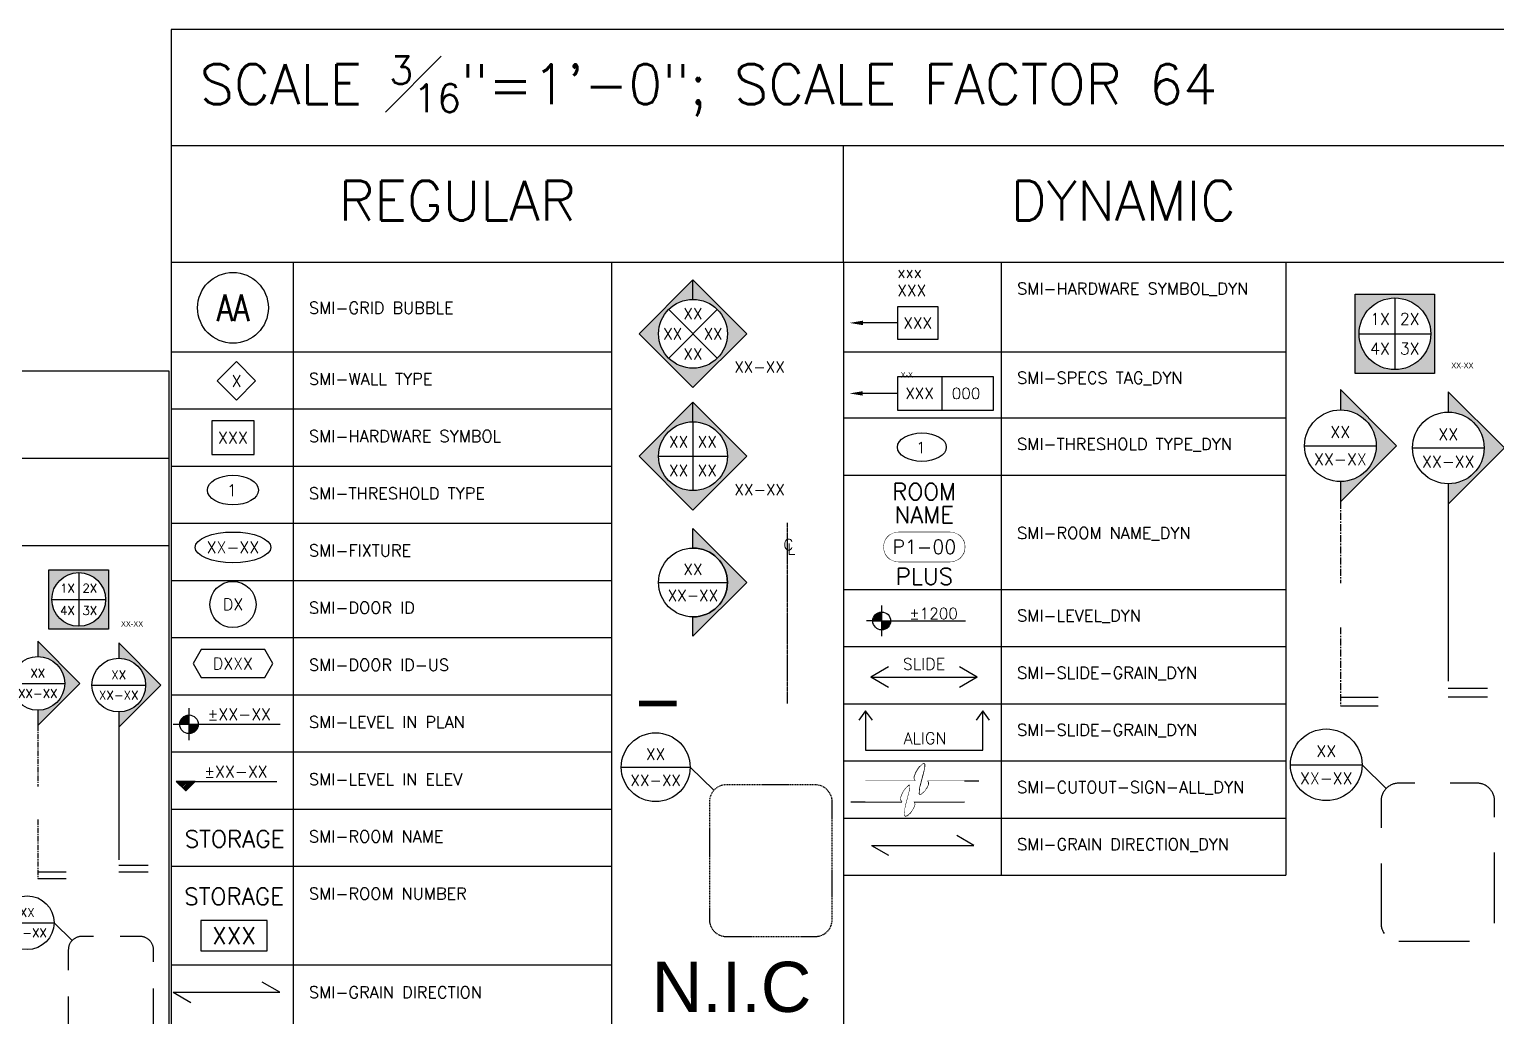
# Model space of a CAD drawing. Header units: inches. Extents: x -8208 to 9368, y -1840 to 1831.
# Drawn here: x -3717 to -3054, y 1076 to 1522 of the extents above; entities that cross this region are included whole.
import ezdxf
from ezdxf.enums import TextEntityAlignment as Align

# ---------------------------------------------------------------- set-up
doc = ezdxf.new("R2018")
doc.units = ezdxf.units.IN
doc.header["$MEASUREMENT"] = 0
doc.set_wipeout_variables(frame=1)
for name, pattern in [('AUDIT_D_100415104425-1', [0]), ('CENTER', [2, 1.25, -0.25, 0.25, -0.25]), ('CENTER2', [1.125, 0.75, -0.125, 0.125, -0.125]), ('HIDDENX2', [0.75, 0.5, -0.25]), ('PHANTOM2', [1.25, 0.625, -0.125, 0.125, -0.125, 0.125, -0.125])]:
    doc.linetypes.add(name, pattern=pattern)
doc.layers.add('A-ARCH-NOTE', color=2, linetype='AUDIT_D_100415104425-1', lineweight=20)
doc.layers.add('SM-A-NOTE', color=2, linetype='Continuous')
doc.layers.add('SM-I-Ctrl-Wout', color=197, linetype='Continuous')
doc.styles.add('ATTRIBUTES', font='romans.shx')
doc.styles.add('ATTRIBUTES-1', font='romans.shx', dxfattribs={"height": 0.082031})
doc.styles.add('SIMPLEX', font='simplex.shx')
doc.styles.add('SMI-1', font='romans.shx', dxfattribs={"height": 0.082031})
doc.styles.add('SMI-64', font='romans.shx', dxfattribs={"height": 5.332031})
doc.styles.add('SMM-1', font='romans.shx', dxfattribs={"height": 2})
doc.styles.add('SMM-BOLD', font='arial.ttf', dxfattribs={"height": 0.5})

# ---------------------------------------------------------------- blocks, each defined once
blk = doc.blocks.new('SMI-4way-elev_dyn')
h = blk.add_hatch(color=8)
h.paths.add_polyline_path([(-0.28, 0.28), (-0.28, -0.28), (0.28, -0.28), (0.28, 0.28)])
h.paths.add_polyline_path([(0.253, 0, 1), (-0.253, 0, 1)], flags=16)
h.paths.add_polyline_path([(-0.188, -0.167), (-0.006, -0.167), (-0.006, -0.044), (-0.188, -0.044)], flags=8)
h.paths.add_polyline_path([(0.022, -0.167), (0.2, -0.167), (0.2, -0.044), (0.022, -0.044)], flags=8)
h.paths.add_polyline_path([(0.022, 0.044), (0.2, 0.044), (0.2, 0.167), (0.022, 0.167)], flags=8)
h.paths.add_polyline_path([(-0.194, 0.044), (-0.04, 0.044), (-0.04, 0.167), (-0.194, 0.167)], flags=8)
at = {"color": 3}
for p, q in [((0, 0.253), (0, -0.253)), ((-0.253, 0), (0.253, 0))]:
    blk.add_line(p, q, dxfattribs=at)
at = {"color": 8}
blk.add_lwpolyline([(-0.28, -0.28), (-0.28, 0.28), (0.28, 0.28), (0.28, -0.28)], close=True, dxfattribs=at)
at = {"color": 3}
blk.add_circle((0, 0), 0.253, dxfattribs=at)
at = {"color": 8}
blk.add_circle((0, 0), 0.253, dxfattribs=at)
at = {"color": 2, "style": 'ATTRIBUTES-1'}
for tag, p in [('N1', (-0.105, 0.105)), ('N2', (0.105, 0.105)), ('N4', (-0.105, -0.105)), ('N3', (0.105, -0.105))]:
    blk.add_attdef(tag, text='', height=0.082, dxfattribs=at).set_placement(p, align=Align.MIDDLE_CENTER)
at = {"color": 2, "lineweight": 30, "flags": 104}
blk.add_attdef('PAGE', text='', height=0.082, dxfattribs=at).set_placement((0.398, -0.205), align=Align.TOP_LEFT)
blk = doc.blocks.new('*U140')
at = {"color": 3}
blk.add_line((0, -44.7), (6.74, -44.7), dxfattribs=at)
at = {"color": 5}
blk.add_line((0, -46.22), (6.74, -46.22), dxfattribs=at)
at = {"color": 5, "linetype": 'CENTER'}
for points in [[(0, -9.66), (0, -24.23)], [(0, -32.17), (0, -46.22)]]:
    blk.add_lwpolyline(points, dxfattribs=at)
blk = doc.blocks.new('SMI-cline-symbol')
at = {"color": 2, "char_height": 0.082, "width": 2.23601, "style": 'SMI-1'}
for s, insert, attachment_point in [('C', (-0.029, 0.114), 1), ('L', (0, 0), 7)]:
    blk.add_mtext(s, dxfattribs=dict(at, insert=insert, attachment_point=attachment_point))
blk = doc.blocks.new('SMI-4_way_angled_elevation_symbol')
at = {"color": 2}
for p, q in [((4.36, 4.36), (-4.36, -4.36)), ((-4.36, 4.36), (4.36, -4.36))]:
    blk.add_line(p, q, dxfattribs=at)
blk.add_circle((0, 0), 6.17, dxfattribs=at)
at = {"color": 2, "style": 'ATTRIBUTES-1'}
for p in [(0, 3.62), (-3.62, 0), (3.62, 0), (0, -3.62)]:
    blk.add_attdef('NO', text='', height=2, dxfattribs=at).set_placement(p, align=Align.MIDDLE_CENTER)
blk.add_attdef('PAGE', text='', height=2, dxfattribs=at).set_placement((7.41, -4.97), align=Align.TOP_LEFT)
blk = doc.blocks.new('SMM-reference-bubble')
at = {"color": 3}
blk.add_line((-6.17, 0), (6.17, 0), dxfattribs=at)
blk.add_circle((0, 0), 6.17, dxfattribs=at)
at = {"color": 2, "style": 'ATTRIBUTES-1'}
for tag, p in [('NO', (0, 2.34)), ('PAGE', (0, -2.34))]:
    blk.add_attdef(tag, text='', height=2, dxfattribs=at).set_placement(p, align=Align.MIDDLE_CENTER)
blk = doc.blocks.new('*U141')
at = {"layer": 'A-ARCH-NOTE', "color": 3}
blk.add_lwpolyline([(-4.63, -4.76, -1), (-4.63, 0.53), (4.63, 0.53, -1), (4.63, -4.76)], format="xyb", close=True, dxfattribs=at)
at = {"color": 0, "style": 'SIMPLEX'}
blk.add_attdef('P1-00', text='', height=2.5, dxfattribs=at).set_placement((0, -2.11), align=Align.MIDDLE)
at = {"layer": 'A-ARCH-NOTE', "color": 4, "style": 'ATTRIBUTES-1'}
for tag, p in [('RM_NAME2', (0, 6.3)), ('RM_NAME', (0, 2.14)), ('MISC', (0.03, -8.89))]:
    blk.add_attdef(tag, text='', height=3, dxfattribs=at).set_placement(p, align=Align.CENTER)
blk.add_wipeout([(0, 0.53), (4.63, 0.53), (4.91, 0.51), (5.09, 0.49), (5.57, 0.35), (5.95, 0.17), (6.3, -0.07), (6.63, -0.39), (6.93, -0.82), (7.09, -1.15), (7.22, -1.62), (7.27, -2.11), (7.22, -2.61), (7.09, -3.08), (6.93, -3.41), (6.63, -3.84), (6.3, -4.16), (5.95, -4.4), (5.57, -4.58), (5.09, -4.72), (4.91, -4.74), (4.63, -4.76), (0, -4.76), (-4.63, -4.76), (-4.91, -4.74), (-5.09, -4.72), (-5.57, -4.58), (-5.95, -4.4), (-6.3, -4.16), (-6.63, -3.84), (-6.93, -3.41), (-7.09, -3.08), (-7.22, -2.61), (-7.27, -2.11), (-7.22, -1.62), (-7.09, -1.15), (-6.93, -0.82), (-6.63, -0.39), (-6.3, -0.07), (-5.95, 0.17), (-5.57, 0.35), (-5.09, 0.49), (-4.91, 0.51), (-4.63, 0.53)]).dxf.layer = 'SM-I-Ctrl-Wout'
blk = doc.blocks.new('*U144')
at = {"color": 1}
blk.add_lwpolyline([(0, -2.91), (7.29, -2.91), (7.29, 2.91), (0, 2.91)], close=True, dxfattribs=at)
blk.add_lwpolyline([(-6.19, 0.02, 0.8, 0, 0), (-8.59, 0.02, 0, 0, 0)], format="xyseb", dxfattribs=at)
for points in [[(-4.2, 0.02), (-6.19, 0.02)], [(0, 0.02), (-4.2, 0.02)]]:
    blk.add_lwpolyline(points, dxfattribs=at)
at = {"color": 2, "style": 'ATTRIBUTES-1'}
for tag, p in [('NAME2', (0, 9.13)), ('NAME1', (0, 5.82))]:
    blk.add_attdef(tag, text='', height=2, dxfattribs=at).set_placement(p, align=Align.MIDDLE_LEFT)
blk.add_attdef('NO.', text='', height=2, dxfattribs=at).set_placement((3.64, 0), align=Align.MIDDLE_CENTER)
blk = doc.blocks.new('*U201')
at = {"color": 1}
blk.add_line((7.93, 3.02), (7.93, -2.98), dxfattribs=at)
at = {"color": 0}
blk.add_lwpolyline([(0, -2.98), (17.23, -2.98), (17.23, 3.02), (0, 3.02)], close=True, dxfattribs=at)
at = {"color": 1, "linetype": 'ByBlock'}
blk.add_lwpolyline([(-6.22, 0.02, 0.8, 0, 0), (-8.62, 0.02, 0, 0, 0)], format="xyseb", dxfattribs=at)
for points in [[(-4.8, 0.02), (-6.22, 0.02)], [(0, 0.02), (-4.8, 0.02)]]:
    blk.add_lwpolyline(points, dxfattribs=at)
at = {"color": 2, "lineweight": 30, "flags": 104}
blk.add_attdef('NAME', text='', height=2, dxfattribs=at).set_placement((0.57, 3.83), align=Align.BOTTOM_LEFT)
at = {"color": 2, "style": 'SMM-1'}
blk.add_attdef('TYP', text='', height=2, dxfattribs=at).set_placement((3.96, 0.02), align=Align.MIDDLE_CENTER)
blk.add_attdef('XXX', text='', height=2, dxfattribs=at).set_placement((9.73, 0.02), align=Align.MIDDLE_LEFT)
blk = doc.blocks.new('*U146')
at = {"linetype": 'ByBlock'}
for points in [[(-0.328, 0.188), (0.129, 0.188, -0.35878), (0.113, 0.222, -0.158891), (0.191, 0.34, -0.660676), (0.202, 0.336, -0.099894), (0.193, 0.272), (0.16, 0.144, 0.063527), (0.151, 0.074, 0.712672), (0.172, 0.064, 0.165502), (0.24, 0.151, 0.321469), (0.232, 0.188), (0.69, 0.188)], [(-0.457, 0), (0, 0, -0.35878), (-0.015, 0.034, -0.158891), (0.062, 0.152, -0.660676), (0.073, 0.148, -0.099894), (0.064, 0.084), (0.032, -0.044, 0.063527), (0.023, -0.113, 0.712672), (0.043, -0.124, 0.165502), (0.112, -0.036, 0.321469), (0.104, 0), (0.561, 0)]]:
    blk.add_lwpolyline(points, format="xyb", dxfattribs=at)
at = {"color": 191, "linetype": 'ByBlock'}
blk.add_wipeout([(-0.328, 0.188), (-0.328, 0), (0, 0), (-0.007, 0.005), (-0.011, 0.009), (-0.014, 0.014), (-0.016, 0.021), (-0.016, 0.027), (-0.015, 0.034), (-0.012, 0.045), (-0.009, 0.055), (-0.004, 0.067), (0.002, 0.078), (0.009, 0.091), (0.014, 0.099), (0.021, 0.11), (0.027, 0.117), (0.034, 0.125), (0.039, 0.131), (0.046, 0.138), (0.052, 0.144), (0.059, 0.15), (0.065, 0.154), (0.069, 0.154), (0.071, 0.149), (0.073, 0.144), (0.073, 0.131), (0.072, 0.115), (0.07, 0.105), (0.068, 0.096), (0.064, 0.084), (0.061, 0.069), (0.058, 0.059), (0.055, 0.049), (0.052, 0.035), (0.048, 0.02), (0.045, 0.01), (0.041, -0.008), (0.038, -0.019), (0.034, -0.034), (0.031, -0.048), (0.027, -0.063), (0.025, -0.08), (0.023, -0.098), (0.023, -0.117), (0.024, -0.121), (0.026, -0.124), (0.029, -0.126), (0.037, -0.127), (0.046, -0.122), (0.055, -0.115), (0.063, -0.109), (0.074, -0.098), (0.08, -0.091), (0.089, -0.079), (0.096, -0.069), (0.101, -0.06), (0.106, -0.05), (0.112, -0.036), (0.114, -0.026), (0.114, -0.017), (0.111, -0.009), (0.106, -0.002), (0.104, 0), (0.561, 0), (0.561, 0.188), (0.232, 0.188), (0.237, 0.183), (0.24, 0.177), (0.242, 0.171), (0.243, 0.166), (0.243, 0.16), (0.241, 0.154), (0.239, 0.147), (0.236, 0.141), (0.231, 0.13), (0.227, 0.122), (0.22, 0.112), (0.216, 0.106), (0.211, 0.099), (0.205, 0.093), (0.199, 0.086), (0.193, 0.081), (0.187, 0.076), (0.181, 0.071), (0.175, 0.066), (0.172, 0.064), (0.169, 0.062), (0.165, 0.061), (0.162, 0.061), (0.16, 0.061), (0.158, 0.062), (0.155, 0.064), (0.153, 0.066), (0.152, 0.068), (0.151, 0.07), (0.151, 0.074), (0.152, 0.087), (0.153, 0.104), (0.156, 0.126), (0.159, 0.14), (0.162, 0.15), (0.164, 0.16), (0.168, 0.173), (0.169, 0.18), (0.172, 0.19), (0.176, 0.204), (0.179, 0.217), (0.182, 0.228), (0.185, 0.24), (0.189, 0.254), (0.193, 0.27), (0.196, 0.28), (0.198, 0.287), (0.2, 0.298), (0.201, 0.308), (0.202, 0.315), (0.202, 0.326), (0.202, 0.33), (0.201, 0.337), (0.201, 0.337), (0.199, 0.34), (0.198, 0.341), (0.194, 0.342), (0.191, 0.34), (0.186, 0.336), (0.177, 0.328), (0.168, 0.319), (0.16, 0.31), (0.149, 0.297), (0.138, 0.279), (0.131, 0.267), (0.125, 0.255), (0.121, 0.245), (0.117, 0.235), (0.113, 0.222), (0.112, 0.212), (0.113, 0.206), (0.116, 0.199), (0.12, 0.194), (0.123, 0.191), (0.129, 0.188)], dxfattribs=at).dxf.layer = 'SM-I-Ctrl-Wout'
blk = doc.blocks.new('SMI-section_right')
at = {"color": 3}
blk.add_line((-6.17, 0), (6.17, 0), dxfattribs=at)
blk.add_circle((0, 0), 6.17, dxfattribs=at)
at = {"color": 2, "style": 'ATTRIBUTES-1'}
for tag, p in [('NO', (0, 2.34)), ('PAGE', (0, -2.34))]:
    blk.add_attdef(tag, text='', height=2, dxfattribs=at).set_placement(p, align=Align.MIDDLE_CENTER)
blk = doc.blocks.new('SM_TAG FULL ARROW')
for points in [[(6.17, 0), (9.66, 0), (0, 9.66), (-9.66, 0), (-6.17, 0, -1)], [(-6.17, 0), (-9.66, 0), (0, -9.66), (9.66, 0), (6.17, 0, -1)]]:
    blk.add_hatch(color=252).paths.add_polyline_path(points)
at = {"color": 8}
blk.add_line((6.17, 0), (9.66, 0), dxfattribs=at)
blk.add_line((6.17, 0), (9.66, 0), dxfattribs=at)
blk.add_lwpolyline([(-9.66, 0), (0, 9.66), (9.66, 0), (0, -9.66)], close=True, dxfattribs=at)
blk.add_circle((0, 0), 6.17, dxfattribs=at)
blk = doc.blocks.new('SMI-4_way_elevation_symbol')
at = {"color": 3}
for p, q in [((0, 6.17), (0, -6.17)), ((-6.17, 0), (6.17, 0))]:
    blk.add_line(p, q, dxfattribs=at)
blk.add_circle((0, 0), 6.17, dxfattribs=at)
at = {"color": 2, "style": 'ATTRIBUTES-1'}
for p in [(-2.56, 2.56), (2.56, 2.56), (-2.56, -2.56), (2.56, -2.56)]:
    blk.add_attdef('NO', text='', height=2, dxfattribs=at).set_placement(p, align=Align.MIDDLE_CENTER)
blk.add_attdef('PAGE', text='', height=2, dxfattribs=at).set_placement((7.44, -4.99), align=Align.TOP_LEFT)
blk = doc.blocks.new('SM_TAG ARROW')
blk.add_hatch(color=8).paths.add_polyline_path([(0, -6.17), (0, -9.66), (9.66, 0), (0, 9.66), (0, 6.17, -1)])
at = {"color": 8}
blk.add_lwpolyline([(0, -6.17, 1), (0, 6.17), (0, 9.66), (9.66, 0), (0, -9.66)], format="xyb", close=True, dxfattribs=at)
blk = doc.blocks.new('*U148')
at = {"color": 3}
blk.add_ellipse((4.3, -0.07), major_axis=(4.38, 0), ratio=0.581778, dxfattribs=at)
at = {"color": 2, "style": 'ATTRIBUTES-1'}
blk.add_attdef('TRASH_NO.', text='', height=2, dxfattribs=at).set_placement((4.13, -1.14), align=Align.CENTER)
blk = doc.blocks.new('*U149')
h = blk.add_hatch(color=9)
h.paths.add_polyline_path([(0, 1.6, 0.414214), (-1.6, 0), (0, 0)])
h.paths.add_polyline_path([(1.6, 0), (0, 0), (0, -1.6, 0.414214)])
at = {"color": 3}
for p, q in [((0, -2.75), (0, 2.75)), ((-1.6, 0), (-2.75, 0)), ((-1.6, 0), (15.05, 0))]:
    blk.add_line(p, q, dxfattribs=at)
blk.add_circle((0, 0), 1.6, dxfattribs=at)
at = {"color": 2, "style": 'ATTRIBUTES-1'}
blk.add_attdef('LEVEL', text='', height=2, dxfattribs=at).set_placement((4.92, -0.27), align=Align.BOTTOM_LEFT)
blk = doc.blocks.new('SMI-grain_direction_DYN')
for p, q in [((0, 0), (3.05, -1.76)), ((0, 0), (18.36, 0)), ((18.36, 0), (15.31, 1.76))]:
    blk.add_line(p, q)
blk = doc.blocks.new('*U159')
at = {"color": 1}
for points in [[(0.048, -0.067), (0, 0), (-0.048, -0.067)], [(0, 0), (0, -0.278), (0.828, -0.278), (0.828, 0)], [(0.876, -0.067), (0.828, 0), (0.78, -0.067)]]:
    blk.add_lwpolyline(points, dxfattribs=at)
at = {"color": 2, "style": 'SMM-1', "flags": 8}
blk.add_attdef('ALIGN', text='', height=0.082, dxfattribs=at).set_placement((0.419, -0.194), align=Align.MIDDLE_CENTER)
blk = doc.blocks.new('SMI-room_number')
at = {"color": 3}
blk.add_lwpolyline([(0, -0.107), (0.468, -0.107), (0.468, 0.107), (0, 0.107)], close=True, dxfattribs=at)
at = {"color": 4, "style": 'ATTRIBUTES'}
blk.add_attdef('R_NAME', text='', height=0.12, dxfattribs=at).set_placement((0.234, 0.277), align=Align.MIDDLE_CENTER)
at = {"color": 2, "style": 'ATTRIBUTES'}
blk.add_attdef('NO.', text='', height=0.12, dxfattribs=at).set_placement((0.234, 0), align=Align.MIDDLE_CENTER)
blk = doc.blocks.new('SMI-walltype')
at = {"color": 3}
blk.add_lwpolyline([(-0.001, -0.136), (0.135, 0), (-0.001, 0.137), (-0.137, 0)], close=True, dxfattribs=at)
at = {"color": 2, "style": 'ATTRIBUTES-1'}
blk.add_attdef('WALL_TYPE_NO.', text='', height=0.082, dxfattribs=at).set_placement((0, 0), align=Align.MIDDLE_CENTER)
blk = doc.blocks.new('*U162')
at = {"color": 1}
for p, q in [((-0.251, 0.072), (-0.376, 0)), ((0.376, 0), (0.251, -0.072))]:
    blk.add_line(p, q, dxfattribs=at)
blk.add_lwpolyline([(-0.251, -0.072), (-0.376, 0), (0.376, 0), (0.251, 0.072)], dxfattribs=at)
at = {"color": 2, "style": 'SMI-1', "flags": 8}
blk.add_attdef('TEXT', text='', height=0.082, dxfattribs=at).set_placement((0, 0.093), align=Align.MIDDLE_CENTER)
blk = doc.blocks.new('*U163')
at = {"color": 5, "linetype": 'CENTER'}
blk.add_line((0, -0.396), (0, -1.757), dxfattribs=at)
at = {"color": 3}
blk.add_line((0, -1.695), (0.276, -1.695), dxfattribs=at)
at = {"color": 5}
blk.add_line((0, -1.757), (0.276, -1.757), dxfattribs=at)
blk = doc.blocks.new('*U203')
h = blk.add_hatch(color=8)
edge = h.paths.add_edge_path()
edge.add_line((0.396, 0), (0, 0.396))
edge.add_line((0, 0.396), (0, 0.253))
edge.add_arc((0, 0), 0.253, -90, 90, ccw=False)
edge.add_line((0, -0.253), (0, -0.396))
edge.add_line((0, -0.396), (0.396, 0))
at = {"color": 3}
blk.add_line((-0.253, 0), (0.253, 0), dxfattribs=at)
at = {"color": 8}
blk.add_lwpolyline([(0.396, 0), (0, 0.396), (0, 0.253, -1), (0, -0.253), (0, -0.396)], format="xyb", close=True, dxfattribs=at)
at = {"color": 3}
blk.add_circle((0, 0), 0.253, dxfattribs=at)
at = {"color": 2, "style": 'SMI-1', "flags": 8}
for tag, p in [('NO', (0, 0.096)), ('PAGE', (0, -0.096))]:
    blk.add_attdef(tag, text='', height=0.082, dxfattribs=at).set_placement(p, align=Align.MIDDLE_CENTER)
blk = doc.blocks.new('SMI-room_name')
at = {"color": 4, "style": 'ATTRIBUTES'}
blk.add_attdef('R_NAME', text='', height=0.12, dxfattribs=at).set_placement((0, 0), align=Align.MIDDLE_CENTER)
blk = doc.blocks.new('*U204')
at = {"color": 3}
for p, q in [((-0.64, 0.688), (-0.133, 0.688)), ((-0.133, 0.688), (0.037, 0.521))]:
    blk.add_line(p, q, dxfattribs=at)
at = {"color": 3, "linetype": 'HIDDENX2', "flags": 128}
blk.add_lwpolyline([(0.125, -0.558), (0.677, -0.558, 0.414214), (0.802, -0.433), (0.802, 0.433, 0.414214), (0.677, 0.558), (0.125, 0.558, 0.414214), (0, 0.433), (0, -0.433, 0.414214)], format="xyb", close=True, dxfattribs=at)
at = {"color": 3}
blk.add_circle((-0.387, 0.688), 0.253, dxfattribs=at)
at = {"color": 2, "style": 'SMI-1', "flags": 8}
for tag, p in [('#', (-0.387, 0.784)), ('##', (-0.387, 0.592))]:
    blk.add_attdef(tag, text='', height=0.082, dxfattribs=at).set_placement(p, align=Align.MIDDLE_CENTER)
blk = doc.blocks.new('SMI-grid_bubble')
at = {"linetype": 'Continuous'}
blk.add_circle((0, 0), 0.25, dxfattribs=at)
at = {"color": 2, "linetype": 'Continuous', "style": 'SMI-1', "width": 0.8}
blk.add_attdef('XX', text='', height=0.188, dxfattribs=at).set_placement((0, 0), align=Align.MIDDLE_CENTER)
blk = doc.blocks.new('SMI-hardware_symbol')
at = {"color": 1}
blk.add_lwpolyline([(-0.149, -0.119), (0.149, -0.119), (0.149, 0.119), (-0.149, 0.119)], close=True, dxfattribs=at)
at = {"color": 2, "style": 'ATTRIBUTES-1'}
blk.add_attdef('NO.', text='', height=0.082, dxfattribs=at).set_placement((0, 0), align=Align.MIDDLE_CENTER)
blk = doc.blocks.new('SMI-trash_type')
at = {"color": 3}
blk.add_ellipse((0, 0), major_axis=(0.18, 0), ratio=0.581778, dxfattribs=at)
at = {"color": 2, "style": 'ATTRIBUTES-1'}
blk.add_attdef('TRASH_NO.', text='', height=0.082, dxfattribs=at).set_placement((-0.007, -0.044), align=Align.CENTER)
blk = doc.blocks.new('SMI-fixture')
at = {"color": 3}
blk.add_ellipse((0, 0), major_axis=(0.267, 0), ratio=0.405564, dxfattribs=at)
at = {"color": 2, "style": 'ATTRIBUTES-1'}
blk.add_attdef('FIXTURE_NO.', text='', height=0.082, dxfattribs=at).set_placement((0, 0), align=Align.MIDDLE_CENTER)
blk = doc.blocks.new('SMI-door-ID')
at = {"color": 2}
blk.add_circle((-0.001, -0.001), 0.163, dxfattribs=at)
at = {"color": 2, "style": 'ATTRIBUTES-1'}
blk.add_attdef('DOOR_NO.', text='', height=0.082, dxfattribs=at).set_placement((0, 0), align=Align.MIDDLE_CENTER)
blk = doc.blocks.new('SMI-door-ID-US')
at = {"color": 2}
blk.add_lwpolyline([(0.224, 0.099), (-0.224, 0.099), (-0.281, 0), (-0.224, -0.099), (0.224, -0.099), (0.281, 0)], close=True, dxfattribs=at)
at = {"color": 2, "style": 'ATTRIBUTES-1'}
blk.add_attdef('DOOR_ID', text='', height=0.082, dxfattribs=at).set_placement((0, 0), align=Align.MIDDLE_CENTER)
blk = doc.blocks.new('SMI-level_in_plan')
at = {"color": 3}
for p, q in [((0, -0.113), (0, 0.113)), ((-0.113, 0), (0.643, 0)), ((-0.065, 0.009), (-0.009, 0.065)), ((-0.064, 0), (0.002, 0.066)), ((-0.062, 0.022), (-0.022, 0.062)), ((-0.054, 0), (0, 0.054)), ((-0.044, 0), (0, 0.044)), ((-0.034, 0), (0, 0.034)), ((-0.024, 0), (0, 0.024)), ((-0.014, 0), (0, 0.014)), ((-0.004, 0), (0, 0.004)), ((0.064, 0), (-0.002, -0.066)), ((0.004, 0), (0, -0.004)), ((0.024, 0), (0, -0.024)), ((0.014, 0), (0, -0.014)), ((0.034, 0), (0, -0.034)), ((0.044, 0), (0, -0.044)), ((0.054, 0), (0, -0.054)), ((0.065, -0.009), (0.009, -0.065)), ((0.062, -0.022), (0.022, -0.062))]:
    blk.add_line(p, q, dxfattribs=at)
blk.add_circle((0, 0), 0.0658, dxfattribs=at)
at = {"color": 2, "style": 'ATTRIBUTES-1'}
blk.add_attdef('LEVEL', text='', height=0.082, dxfattribs=at).set_placement((0.355, 0.07), align=Align.MIDDLE_CENTER)
blk = doc.blocks.new('SMI-level_in_elev')
at = {"color": 3}
for p, q in [((-0.066, 0.066), (0.643, 0.066)), ((-0.06, 0.06), (-0.054, 0.066)), ((-0.055, 0.055), (-0.044, 0.066)), ((-0.05, 0.05), (-0.034, 0.066)), ((-0.045, 0.045), (-0.024, 0.066)), ((-0.04, 0.04), (-0.014, 0.066)), ((-0.035, 0.035), (-0.004, 0.066)), ((0.004, 0.066), (-0.031, 0.031)), ((0.014, 0.066), (-0.026, 0.026)), ((0.024, 0.066), (-0.021, 0.021)), ((0.034, 0.066), (-0.016, 0.016)), ((0.044, 0.066), (-0.011, 0.011)), ((0.054, 0.066), (-0.006, 0.006)), ((0.064, 0.066), (-0.001, 0.001))]:
    blk.add_line(p, q, dxfattribs=at)
blk.add_lwpolyline([(-0.066, 0.066), (0, 0), (0.066, 0.066), (-0.066, 0.066)], dxfattribs=at)
at = {"color": 2, "style": 'ATTRIBUTES-1'}
blk.add_attdef('LEVEL', text='', height=0.082, dxfattribs=at).set_placement((0.355, 0.136), align=Align.MIDDLE_CENTER)
blk = doc.blocks.new('SMI-grain_direction')
at = {"color": 1}
for p, q in [((-0.753, 0), (0, 0)), ((-0.753, 0), (-0.628, -0.072)), ((0, 0), (-0.125, 0.072))]:
    blk.add_line(p, q, dxfattribs=at)

msp = doc.modelspace()

# ---------------------------------------------------------------- linework, layer by layer
at = {"color": 30}
msp.add_line((-3348.90695, 1416.33118), (-3348.90695, 1468.99421), dxfattribs=at)
for p, q in [((-3597.61319, 1416.33118), (-3597.61319, 981.44152)), ((-3453.68678, 1416.33118), (-3453.68678, 955.60149)), ((-3277.59079, 1416.33118), (-3277.59079, 1139.37458)), ((-3148.89939, 1416.33118), (-3148.89939, 1139.37458)), ((-3652.70077, 1376.00632), (-3453.68678, 1376.00632)), ((-3348.90695, 1376.00632), (-3148.89939, 1376.00632)), ((-3652.70077, 1350.1663), (-3453.68678, 1350.1663)), ((-3348.90695, 1346.09479), (-3148.89939, 1346.09479)), ((-3652.70077, 1324.32627), (-3453.68678, 1324.32627)), ((-3348.90695, 1320.25477), (-3148.89939, 1320.25477)), ((-3652.70077, 1298.48624), (-3453.68678, 1298.48624)), ((-3652.70077, 1272.64621), (-3453.68678, 1272.64621)), ((-3652.70077, 1246.80619), (-3453.68678, 1246.80619)), ((-3348.90695, 1242.73469), (-3148.89939, 1242.73469)), ((-3652.70077, 1220.96616), (-3453.68678, 1220.96616)), ((-3348.90695, 1216.89466), (-3148.89939, 1216.89466)), ((-3652.70077, 1195.12613), (-3453.68678, 1195.12613)), ((-3652.70077, 1169.28611), (-3453.68678, 1169.28611)), ((-3652.70077, 1143.44608), (-3453.68678, 1143.44608)), ((-3348.90695, 1139.37458), (-3148.89939, 1139.37458)), ((-3652.70077, 1098.85306), (-3453.68678, 1098.85306))]:
    msp.add_line(p, q)
at = {"color": 8, "linetype": 'CENTER2'}
msp.add_line((-3374.25867, 1298.60834), (-3374.25867, 1217.05506), dxfattribs=at)
at = {"color": 3}
msp.add_line((-3418.18495, 1188.23155), (-3407.45371, 1177.78128), dxfattribs=at)
at = {"color": 30}
for points in [[(-3045.11312, 1468.99421), (-3045.11312, 1521.65724), (-3652.70077, 1521.65724), (-3652.70077, 1468.99421)], [(-3045.11312, 1416.33118), (-3045.11312, 1468.99421), (-3652.70077, 1468.99421), (-3652.70077, 1416.33118)], [(-3348.90695, 1416.33118), (-3652.70077, 1416.33118), (-3652.70077, 903.92144), (-3348.90695, 903.92144)], [(-3653.6307, 1327.72602), (-3653.6307, 1367.22329), (-4109.32145, 1367.22329), (-4109.32145, 1327.72602)], [(-3653.6307, 1288.22875), (-3653.6307, 1327.72602), (-4109.32145, 1327.72602), (-4109.32145, 1288.22875)]]:
    msp.add_lwpolyline(points, dxfattribs=at)
for points in [[(-3348.90695, 903.92144), (-3045.11312, 903.92144), (-3045.11312, 1416.33118), (-3348.90695, 1416.33118)], [(-3881.47608, 903.92144), (-3653.6307, 903.92144), (-3653.6307, 1288.22875), (-3881.47608, 1288.22875)]]:
    msp.add_lwpolyline(points, close=True, dxfattribs=at)
at = {"color": 5, "linetype": 'PHANTOM2', "ltscale": 0.5}
msp.add_lwpolyline([(-3441.27144, 1298.60834, 0, 0, 0), (-3441.27144, 1217.05506, 2.51969, 2.51969, 0), (-3424.29436, 1217.05506, 0, 0, 0)], format="xyseb", dxfattribs=at)
at = {"color": 3, "linetype": 'HIDDENX2', "flags": 128}
msp.add_lwpolyline([(-3401.81269, 1111.72683), (-3361.64323, 1111.72683, 0.414213562), (-3353.96323, 1119.40683), (-3353.96323, 1172.56963, 0.414213562), (-3361.64323, 1180.24963), (-3401.81269, 1180.24963, 0.414213562), (-3409.49269, 1172.56963), (-3409.49269, 1119.40683, 0.414213562)], format="xyb", close=True, dxfattribs=at)

# ---------------------------------------------------------------- block references
for name, p, xscale, yscale, zscale, values in [('*U144', (-3324.45488, 1388.95053), 2.519685039370079, 2.519685039370079, 2.519685039370079, {'NO.': 'XXX', 'NAME1': 'XXX', 'NAME2': 'xxx'}), ('*U203', (-3124.25943, 1333.50632), 64, 64, 64, {'NO': 'XX', 'PAGE': 'XX-XX'}), ('*U203', (-3075.49291, 1332.49178), 64, 64, 64, {'NO': 'XX', 'PAGE': 'XX-XX'}), ('SMI-hardware_symbol', (-3624.80303, 1337.1311), 64, 64, 64, {'NO.': 'XXX'}), ('*U148', (-3324.26649, 1333.01477), 2.519685039370079, 2.519685039370079, 2.519685039370079, {'TRASH_NO.': '1'}), ('SMI-section_right', (-3416.88548, 1271.71466), 2.519685039370079, 2.519685039370079, 2.519685039370079, {'NO': 'XX', 'PAGE': 'XX-XX'}), ('*U149', (-3331.5725, 1254.31774), 2.519685039370079, 2.519685039370079, 2.519685039370079, {'LEVEL': '%%p1200'}), ('*U203', (-3712.99044, 1226.1101), 48, 48, 48, {'NO': 'XX', 'PAGE': 'XX-XX'}), ('*U203', (-3676.41555, 1225.3492), 48, 48, 48, {'NO': 'XX', 'PAGE': 'XX-XX'}), ('SMI-door-ID-US', (-3624.80434, 1235.06817), 64, 64, 64, {'DOOR_ID': 'DXXX'}), ('*U162', (-3312.46385, 1228.9252), 64, 64, 64, {'TEXT': 'SLIDE'}), ('*U159', (-3338.86179, 1213.74212), 64, 64, 64, {'ALIGN': 'ALIGN'}), ('SMM-reference-bubble', (-3433.73695, 1188.23155), 2.519685039370079, 2.519685039370079, 2.519685039370079, {'NO': 'XX', 'PAGE': 'XX-XX'}), ('*U204', (-3105.88778, 1145.2927), 64, 64, 64, {'#': 'XX', '##': 'XX-XX'}), ('SMI-room_name', (-3624.06363, 1155.79604), 64, 64, 64, {'R_NAME': 'STORAGE'}), ('*U204', (-3699.2117, 1084.94988), 48, 48, 48, {'#': 'XX', '##': 'XX-XX'}), ('SMI-room_number', (-3639.2496, 1112.13516), 64, 64, 64, {'NO.': 'XXX', 'R_NAME': 'STORAGE'})]:
    msp.add_blockref(name, p, dxfattribs=dict(xscale=xscale, yscale=yscale, zscale=zscale)).add_auto_attribs(values)
at = {"color": 0}
ref = msp.add_blockref('SMI-grid_bubble', (-3624.8, 1395.82175), dxfattribs=dict(at, xscale=64, yscale=64, zscale=64))
ref.add_attrib('XX', 'AA', dxfattribs={"color": 0, "linetype": 'Continuous', "height": 12, "style": 'SMI-1', "width": 0.8}).set_placement((-3624.8, 1395.82175), align=Align.MIDDLE_CENTER)
at = {"xscale": 2.519685039370084, "yscale": 2.519685039370084, "zscale": 2.519685039370084, "rotation": 90}
for p in [(-3416.88548, 1384.08413), (-3416.88548, 1328.77247)]:
    msp.add_blockref('SM_TAG FULL ARROW', p, dxfattribs=at)
ref = msp.add_blockref('SMI-4_way_angled_elevation_symbol', (-3416.88548, 1384.08413), dxfattribs=dict(xscale=2.519685039370079, yscale=2.519685039370079, zscale=2.519685039370079))
ref.add_attrib('PAGE', 'XX-XX', dxfattribs={"color": 2, "height": 5.04, "style": 'ATTRIBUTES-1'}).set_placement((-3398.21801, 1371.57084), align=Align.TOP_LEFT)
ref.add_attrib('NO', 'XX', dxfattribs={"color": 2, "height": 5.04, "style": 'ATTRIBUTES-1'}).set_placement((-3426.01912, 1384.08413), align=Align.MIDDLE_CENTER)
ref.add_attrib('NO', 'XX', dxfattribs={"color": 2, "height": 5.04, "style": 'ATTRIBUTES-1'}).set_placement((-3416.88548, 1374.95048), align=Align.MIDDLE_CENTER)
ref.add_attrib('NO', 'XX', dxfattribs={"color": 2, "height": 5.04, "style": 'ATTRIBUTES-1'}).set_placement((-3407.75183, 1384.08413), align=Align.MIDDLE_CENTER)
ref.add_attrib('NO', 'XX', dxfattribs={"color": 2, "height": 5.04, "style": 'ATTRIBUTES-1'}).set_placement((-3416.88548, 1393.21777), align=Align.MIDDLE_CENTER)
ref = msp.add_blockref('SMI-4way-elev_dyn', (-3099.634, 1384.08413), dxfattribs=dict(xscale=63.99999999999994, yscale=63.99999999999994, zscale=63.99999999999994))
ref.add_attrib('N1', '1X', dxfattribs={"color": 2, "height": 5.25, "style": 'ATTRIBUTES-1'}).set_placement((-3106.36156, 1390.81169), align=Align.MIDDLE_CENTER)
ref.add_attrib('N2', '2X', dxfattribs={"color": 2, "height": 5.25, "style": 'ATTRIBUTES-1'}).set_placement((-3092.90643, 1390.81169), align=Align.MIDDLE_CENTER)
ref.add_attrib('N3', '3X', dxfattribs={"color": 2, "height": 5.25, "style": 'ATTRIBUTES-1'}).set_placement((-3092.90643, 1377.35656), align=Align.MIDDLE_CENTER)
ref.add_attrib('N4', '4X', dxfattribs={"color": 2, "height": 5.25, "style": 'ATTRIBUTES-1'}).set_placement((-3106.36156, 1377.35656), align=Align.MIDDLE_CENTER)
lines = msp.add_mtext('XX-XX', dxfattribs={"color": 2, "insert": (-3074.16142, 1370.98699), "char_height": 2.5, "attachment_point": 1})
ref.add_attrib('PAGE', '', (-3074.16142, 1370.98699), dxfattribs={"flags": 104}).embed_mtext(lines)
at = {"color": 0, "xscale": 64, "yscale": 64, "zscale": 64}
for name, p, values in [('SMI-walltype', (-3623.18078, 1362.75373), {'WALL_TYPE_NO.': 'X'}), ('SMI-trash_type', (-3624.8, 1313.47596), {'TRASH_NO.': '1'}), ('SMI-fixture', (-3624.8, 1287.57852), {'FIXTURE_NO.': 'XX-XX'}), ('SMI-door-ID', (-3624.73492, 1261.7956), {'DOOR_NO.': 'DX'}), ('SMI-level_in_plan', (-3644.6649, 1207.62353), {'LEVEL': '%%pXX-XX'}), ('SMI-level_in_elev', (-3646.17145, 1177.48039), {'LEVEL': '%%pXX-XX'})]:
    msp.add_blockref(name, p, dxfattribs=at).add_auto_attribs(values)
at = {"color": 1}
ref = msp.add_blockref('*U201', (-3324.45488, 1357.08622), dxfattribs=dict(at, xscale=2.519685039370079, yscale=2.519685039370079, zscale=2.519685039370079))
ref.add_attrib('TYP', 'XXX', dxfattribs={"layer": 'SM-A-NOTE', "height": 5.03937, "style": 'SMM-1'}).set_placement((-3314.46491, 1357.13799), align=Align.MIDDLE_CENTER)
ref.add_attrib('XXX', '000', dxfattribs={"layer": 'SM-A-NOTE', "height": 5.03937, "style": 'SMM-1'}).set_placement((-3299.93233, 1357.13799), align=Align.MIDDLE_LEFT)
lines = msp.add_mtext('X-X', dxfattribs={"color": 2, "insert": (-3323.02408, 1366.72567), "char_height": 2.5, "attachment_point": 1})
ref.add_attrib('NAME', '', (-3323.02408, 1366.72567), dxfattribs={"flags": 104}).embed_mtext(lines)
ref = msp.add_blockref('SMI-4_way_elevation_symbol', (-3416.88548, 1328.77247), dxfattribs=dict(xscale=2.519685039370079, yscale=2.519685039370079, zscale=2.519685039370079))
ref.add_attrib('PAGE', 'XX-XX', dxfattribs={"color": 2, "height": 5.04, "style": 'ATTRIBUTES-1'}).set_placement((-3398.14812, 1316.19921), align=Align.TOP_LEFT)
ref.add_attrib('NO', 'XX', dxfattribs={"color": 2, "height": 5.04, "style": 'ATTRIBUTES-1'}).set_placement((-3423.34394, 1322.31401), align=Align.MIDDLE_CENTER)
ref.add_attrib('NO', 'XX', dxfattribs={"color": 2, "height": 5.04, "style": 'ATTRIBUTES-1'}).set_placement((-3410.42702, 1322.31401), align=Align.MIDDLE_CENTER)
ref.add_attrib('NO', 'XX', dxfattribs={"color": 2, "height": 5.04, "style": 'ATTRIBUTES-1'}).set_placement((-3410.42702, 1335.23093), align=Align.MIDDLE_CENTER)
ref.add_attrib('NO', 'XX', dxfattribs={"color": 2, "height": 5.04, "style": 'ATTRIBUTES-1'}).set_placement((-3423.34394, 1335.23093), align=Align.MIDDLE_CENTER)
for name, p, xscale, yscale, zscale in [('*U140', (-3124.25943, 1332.49178), 2.519685039370079, 2.519685039370079, 2.519685039370079), ('*U163', (-3075.49291, 1332.49178), 64, 64, 64), ('SM_TAG ARROW', (-3416.88548, 1271.71466), 2.519685039370079, 2.519685039370079, 2.519685039370079), ('SMI-cline-symbol', (-3374.25867, 1284.3337), 61.44000000000004, 61.44000000000004, 61.44000000000004), ('*U140', (-3712.99044, 1225.3492), 1.889763779527559, 1.889763779527559, 1.889763779527559), ('*U163', (-3676.41555, 1225.3492), 48, 48, 48), ('SMI-grain_direction_DYN', (-3336.20885, 1152.88864), 2.519685039370079, 2.519685039370079, 2.519685039370079), ('SMI-grain_direction', (-3603.59866, 1086.5271), 64, 64, 64)]:
    msp.add_blockref(name, p, dxfattribs=dict(xscale=xscale, yscale=yscale, zscale=zscale))
ref = msp.add_blockref('SMI-4way-elev_dyn', (-3694.52137, 1264.04346), dxfattribs=dict(xscale=47.99999999999996, yscale=47.99999999999996, zscale=47.99999999999996))
ref.add_attrib('N1', '1X', dxfattribs={"color": 2, "height": 3.9375, "style": 'ATTRIBUTES-1'}).set_placement((-3699.56704, 1269.08913), align=Align.MIDDLE_CENTER)
ref.add_attrib('N2', '2X', dxfattribs={"color": 2, "height": 3.9375, "style": 'ATTRIBUTES-1'}).set_placement((-3689.47569, 1269.08913), align=Align.MIDDLE_CENTER)
ref.add_attrib('N3', '3X', dxfattribs={"color": 2, "height": 3.9375, "style": 'ATTRIBUTES-1'}).set_placement((-3689.47569, 1258.99778), align=Align.MIDDLE_CENTER)
ref.add_attrib('N4', '4X', dxfattribs={"color": 2, "height": 3.9375, "style": 'ATTRIBUTES-1'}).set_placement((-3699.56704, 1258.99778), align=Align.MIDDLE_CENTER)
lines = msp.add_mtext('XX-XX', dxfattribs={"color": 2, "insert": (-3675.41693, 1254.2206), "char_height": 2.5, "attachment_point": 1})
ref.add_attrib('PAGE', '', (-3675.41693, 1254.2206), dxfattribs={"flags": 104}).embed_mtext(lines)

# ---------------------------------------------------------------- texts
at = {"color": 1, "style": 'SMM-BOLD'}
msp.add_text('N.I.C', height=22.677165, dxfattribs=at).set_placement((-3435.52345, 1077.6385))
at = {"char_height": 18, "width": 582.6851372, "attachment_point": 1, "style": 'SMI-64'}
for s, insert in [('\\A1;SCALE {\\H0.7x;\\S3#16;}"=1\'-0"; SCALE FACTOR 64 ', (-3639.75819, 1509.47573)), ('REGULAR', (-3577.0492, 1453.26376)), ('DYNAMIC', (-3273.25537, 1453.26376))]:
    msp.add_mtext(s, dxfattribs=dict(at, insert=insert))
at = {"color": 2, "char_height": 5.3320312, "attachment_point": 7, "style": 'SMI-64'}
for s, insert in [('SMI-HARDWARE SYMBOL_DYN', (-3270.39912, 1401.31938)), ('SMI-GRID BUBBLE', (-3590.42152, 1393.13225)), ('SMI-WALL TYPE', (-3590.42152, 1360.99452)), ('SMI-SPECS TAG_DYN', (-3270.39912, 1360.99452)), ('SMI-HARDWARE SYMBOL', (-3590.42152, 1335.15449)), ('SMI-THRESHOLD TYPE_DYN', (-3270.39912, 1331.08299)), ('SMI-THRESHOLD TYPE', (-3590.42152, 1309.31446)), ('SMI-ROOM NAME_DYN', (-3270.39912, 1290.86353)), ('SMI-FIXTURE', (-3590.42152, 1283.47444)), ('SMI-DOOR ID', (-3590.42152, 1257.63441)), ('SMI-LEVEL_DYN', (-3270.39912, 1253.56291)), ('SMI-DOOR ID-US', (-3590.42152, 1231.79438)), ('SMI-SLIDE-GRAIN_DYN', (-3270.39912, 1227.72288)), ('SMI-LEVEL IN PLAN', (-3590.42152, 1205.95436)), ('SMI-SLIDE-GRAIN_DYN', (-3270.39912, 1201.88285)), ('SMI-LEVEL IN ELEV', (-3590.42152, 1180.11433)), ('SMI-CUTOUT-SIGN-ALL_DYN', (-3270.39912, 1176.04283)), ('SMI-ROOM NAME', (-3590.42152, 1154.2743)), ('SMI-GRAIN DIRECTION_DYN', (-3270.39912, 1150.2028)), ('SMI-ROOM NUMBER', (-3590.42152, 1128.43427)), ('SMI-GRAIN DIRECTION', (-3590.42152, 1083.84126))]:
    msp.add_mtext(s, dxfattribs=dict(at, insert=insert))

# ---------------------------------------------------------------- next in the draw order: block references
at = {"color": 2, "xscale": 2.519685039370079, "yscale": 2.519685039370079, "zscale": 2.519685039370079}
msp.add_blockref('*U141', (-3312.34592, 1293.08309), dxfattribs=at).add_auto_attribs({'MISC': 'PLUS', 'RM_NAME': 'NAME', 'RM_NAME2': 'ROOM', 'P1-00': 'P1-00'})
at = {"xscale": 50.39370078740158, "yscale": 50.39370078740158, "zscale": 50.39370078740158}
msp.add_blockref('*U146', (-3322.44827, 1172.63721), dxfattribs=at)

# ---------------------------------------------------------------- next in the draw order: linework, layer by layer
for p, q in [((-3348.90695, 1268.57471), (-3148.89939, 1268.57471)), ((-3348.90695, 1191.05463), (-3148.89939, 1191.05463)), ((-3348.90695, 1165.2146), (-3148.89939, 1165.2146))]:
    msp.add_line(p, q)

doc.saveas('drawing.dxf')
